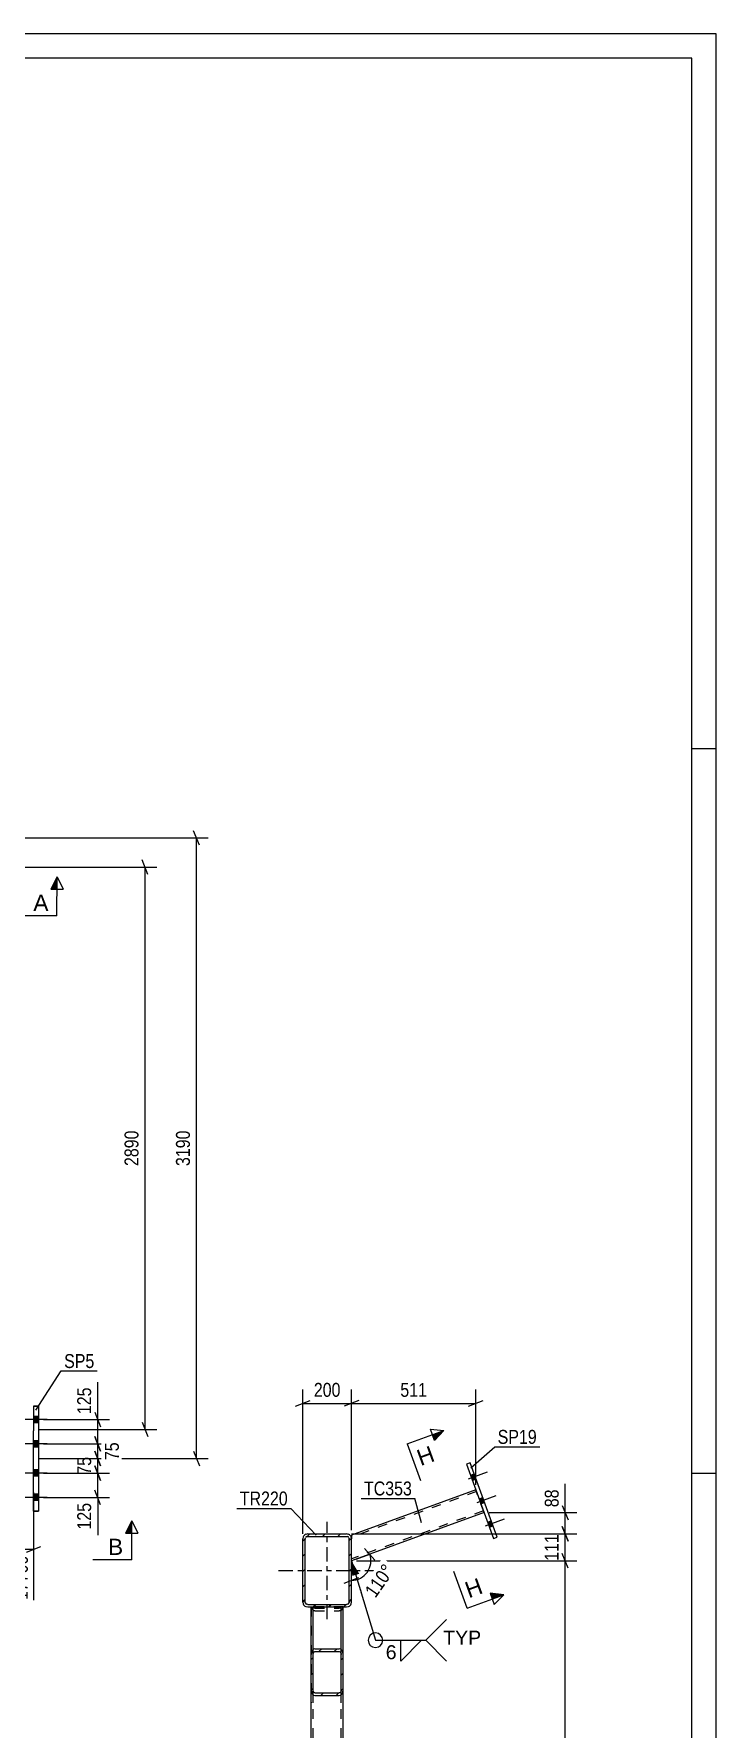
# Model space of a CAD drawing. Header units: millimetres. Extents: x -107 to 734, y -429 to 165.
# Drawn here: x 594.3 to 734.4, y -183.2 to 165.3 of the extents above; entities that cross this region are included whole.
import ezdxf

# ---------------------------------------------------------------- set-up
doc = ezdxf.new("R2010")
doc.units = ezdxf.units.MM
doc.linetypes.add('DXK_LINE_DOT2', pattern=[3.9198, 1.9599, -1.9599])
doc.linetypes.add('DXK_LINE_DOT3', pattern=[5.9187, 2.979, -0.9799, 0.9799, -0.9799])
doc.styles.add('Arial', font='ARIAL.TTF', dxfattribs={"height": 0.2})
doc.styles.add('Arial Narrow', font='ARIALN.TTF', dxfattribs={"height": 0.2})

# ---------------------------------------------------------------- blocks, each defined once
blk = doc.blocks.new('Unknown-761544594-1163')
at = {"color": 5, "linetype": 'Continuous'}
for p, q in [((734.4, 165.33), (-106.6, 165.33)), ((734.4, -428.67), (734.4, 165.33)), ((729.4, 160.33), (-101.6, 160.33)), ((729.4, -423.67), (729.4, 160.33)), ((734.4, 18.33), (729.4, 18.33)), ((734.4, -130.67), (729.4, -130.67))]:
    blk.add_line(p, q, dxfattribs=at)
blk = doc.blocks.new('Part-761544594-1842 - 1651')
at = {"color": 2, "linetype": 'Continuous'}
for p, q in [((594.2, -116.8), (595.2, -116.8)), ((594.2, -116.8), (594.2, -121.89)), ((595.2, -116.8), (595.2, -138.4)), ((594.2, -127.39), (594.2, -122.37)), ((594.2, -132.89), (594.2, -127.87)), ((594.2, -138.4), (594.2, -133.37)), ((595.2, -138.4), (594.2, -138.4))]:
    blk.add_line(p, q, dxfattribs=at)
at = {"color": 7, "linetype": 'DXK_LINE_DOT2'}
for p, q in [((595.2, -116.8), (594.2, -116.8)), ((594.2, -122.37), (594.2, -121.89)), ((594.2, -127.87), (594.2, -127.39)), ((594.2, -133.37), (594.2, -132.89)), ((594.2, -138.4), (595.2, -138.4))]:
    blk.add_line(p, q, dxfattribs=at)
blk = doc.blocks.new('Bolt-761544594-1756 - 1651')
at = {"linetype": 'Continuous'}
for points in [[(594.2, -118.94), (594.2, -120.26), (595.2, -120.26), (595.2, -118.94)], [(594.2, -118.94), (594.2, -120.26), (595.2, -120.26), (595.2, -118.94)], [(594.2, -118.94), (594.2, -120.26), (595.2, -120.26), (595.2, -118.94)], [(594.2, -123.94), (594.2, -125.26), (595.2, -125.26), (595.2, -123.94)], [(594.2, -123.94), (594.2, -125.26), (595.2, -125.26), (595.2, -123.94)], [(594.2, -129.94), (594.2, -131.26), (595.2, -131.26), (595.2, -129.94)], [(594.2, -129.94), (594.2, -131.26), (595.2, -131.26), (595.2, -129.94)], [(594.2, -134.94), (594.2, -136.26), (595.2, -136.26), (595.2, -134.94)], [(594.2, -134.94), (594.2, -136.26), (595.2, -136.26), (595.2, -134.94)], [(594.2, -134.94), (594.2, -136.26), (595.2, -136.26), (595.2, -134.94)]]:
    blk.add_hatch(color=1, dxfattribs=at).paths.add_polyline_path(points)
at = {"color": 1, "linetype": 'Continuous'}
for p, q in [((596.96, -119.6), (592.2, -119.6)), ((596.96, -119.6), (592.2, -119.6)), ((596.96, -119.6), (592.2, -119.6)), ((595.2, -118.94), (594.2, -118.94)), ((595.2, -118.94), (594.2, -118.94)), ((595.2, -118.94), (594.2, -118.94)), ((595.2, -120.26), (594.2, -120.26)), ((595.2, -120.26), (594.2, -120.26)), ((595.2, -120.26), (594.2, -120.26)), ((596.96, -124.6), (592.2, -124.6)), ((596.96, -124.6), (592.2, -124.6)), ((595.2, -123.94), (594.2, -123.94)), ((595.2, -123.94), (594.2, -123.94)), ((595.2, -125.26), (594.2, -125.26)), ((595.2, -125.26), (594.2, -125.26)), ((596.96, -130.6), (592.2, -130.6)), ((596.96, -130.6), (592.2, -130.6)), ((595.2, -129.94), (594.2, -129.94)), ((595.2, -129.94), (594.2, -129.94)), ((595.2, -131.26), (594.2, -131.26)), ((595.2, -131.26), (594.2, -131.26)), ((596.96, -135.6), (592.2, -135.6)), ((596.96, -135.6), (592.2, -135.6)), ((596.96, -135.6), (592.2, -135.6)), ((595.2, -134.94), (594.2, -134.94)), ((595.2, -134.94), (594.2, -134.94)), ((595.2, -134.94), (594.2, -134.94)), ((595.2, -136.26), (594.2, -136.26)), ((595.2, -136.26), (594.2, -136.26)), ((595.2, -136.26), (594.2, -136.26))]:
    blk.add_line(p, q, dxfattribs=at)
blk = doc.blocks.new('Part-761544594-12158 - 12129')
at = {"color": 2, "linetype": 'Continuous'}
for p, q in [((685.04, -134.04), (659.5, -143.33)), ((686.75, -138.73), (659.5, -148.65)), ((659.5, -143.33), (659.5, -144.11))]:
    blk.add_line(p, q, dxfattribs=at)
at = {"color": 7, "linetype": 'DXK_LINE_DOT2'}
for p, q in [((685.18, -134.41), (659.5, -143.76)), ((686.75, -138.73), (685.04, -134.04)), ((686.62, -138.36), (659.5, -148.23)), ((659.5, -143.33), (659.5, -143.58)), ((659.5, -148.65), (659.5, -144.11))]:
    blk.add_line(p, q, dxfattribs=at)
blk = doc.blocks.new('Part-761544594-12134 - 12129')
at = {"linetype": 'Continuous'}
h = blk.add_hatch(dxfattribs=at)
h.set_pattern_fill('', scale=0.7, style=0, pattern_type=0)
h.set_pattern_definition([(45, (651.202, -175.1943), (-1.57154, 1.57154), [])])
h.paths.add_polyline_path([(651.2, -167.9), (651.2, -175.19), (651.26, -175.64), (651.44, -176.02), (651.7, -176.27), (652, -176.36), (657, -176.36), (657.31, -176.27), (657.57, -176.02), (657.74, -175.64), (657.8, -175.19), (657.8, -167.9), (657.74, -167.45), (657.57, -167.07), (657.31, -166.82), (657, -166.73), (652, -166.73), (651.7, -166.82), (651.44, -167.07), (651.26, -167.45)])
h.paths.add_polyline_path([(651.72, -167.48), (651.85, -167.36), (652, -167.31), (657, -167.31), (657.16, -167.36), (657.28, -167.48), (657.37, -167.67), (657.4, -167.9), (657.4, -175.19), (657.37, -175.42), (657.28, -175.61), (657.16, -175.73), (657, -175.78), (652, -175.78), (651.85, -175.73), (651.72, -175.61), (651.63, -175.42), (651.6, -175.19), (651.6, -167.9), (651.63, -167.67)])
at = {"color": 2, "linetype": 'Continuous'}
for p, q in [((651.2, -167.9), (651.2, -158.11)), ((657.8, -167.9), (657.8, -158.11)), ((652, -166.73), (651.7, -166.82)), ((652, -166.73), (657, -166.73)), ((657.31, -166.82), (657, -166.73)), ((651.26, -167.45), (651.2, -167.9)), ((651.2, -175.19), (651.2, -167.9)), ((651.6, -167.9), (651.63, -167.67)), ((651.6, -175.19), (651.6, -167.9)), ((651.85, -167.36), (652, -167.31)), ((652, -167.31), (657, -167.31)), ((657, -167.31), (657.16, -167.36)), ((657.37, -167.67), (657.4, -167.9)), ((657.4, -175.19), (657.4, -167.9)), ((657.8, -167.9), (657.74, -167.45)), ((657.8, -175.19), (657.8, -167.9)), ((651.2, -175.19), (651.26, -175.64)), ((651.63, -175.42), (651.6, -175.19)), ((651.7, -176.27), (652, -176.36)), ((652, -175.78), (651.85, -175.73)), ((652, -175.78), (657, -175.78)), ((652, -176.36), (657, -176.36)), ((657.16, -175.73), (657, -175.78)), ((657, -176.36), (657.31, -176.27)), ((657.4, -175.19), (657.37, -175.42)), ((657.74, -175.64), (657.8, -175.19))]:
    blk.add_line(p, q, dxfattribs=at)
at = {"color": 7, "linetype": 'DXK_LINE_DOT2'}
for p, q in [((657.8, -158.11), (651.2, -158.11)), ((651.26, -158.22), (651.25, -158.11)), ((651.6, -175.19), (651.6, -158.11)), ((651.69, -158.11), (651.72, -158.19)), ((652, -158.94), (651.7, -158.85)), ((651.72, -158.19), (651.85, -158.31)), ((651.85, -158.31), (652, -158.36)), ((652, -158.36), (657, -158.36)), ((652, -158.94), (657, -158.94)), ((657, -158.36), (657.16, -158.31)), ((657.31, -158.85), (657, -158.94)), ((657.16, -158.31), (657.28, -158.19)), ((657.28, -158.19), (657.32, -158.11)), ((657.4, -175.19), (657.4, -158.11)), ((657.76, -158.11), (657.74, -158.22)), ((651.2, -175.19), (651.2, -167.9)), ((657.8, -175.19), (657.8, -167.9))]:
    blk.add_line(p, q, dxfattribs=at)
for centre, start, end in [((652.3, -157.98), 193.2949, 235.5336), ((656.71, -157.98), 304.4664, 346.7051)]:
    blk.add_arc(centre, 1.06, start, end, dxfattribs=at)
at = {"color": 2, "linetype": 'Continuous'}
for centre, radius, start, end in [((652.3, -167.69), 1.06, 124.4664, 166.7051), ((656.71, -167.69), 1.06, 13.2949, 55.5336), ((652.15, -167.79), 0.532, 124.4664, 166.7051), ((656.85, -167.79), 0.532, 13.2949, 55.5336), ((652.3, -175.4), 1.06, 193.2949, 235.5336), ((652.15, -175.3), 0.532, 193.2949, 235.5336), ((656.85, -175.3), 0.532, 304.4664, 346.7051), ((656.71, -175.4), 1.06, 304.4664, 346.7051)]:
    blk.add_arc(centre, radius, start, end, dxfattribs=at)
blk = doc.blocks.new('Part-761544594-12131 - 12129')
at = {"color": 7, "linetype": 'DXK_LINE_DOT2'}
for p, q in [((657.8, -158.11), (651.2, -158.11)), ((651.2, -158.11), (651.2, -177.85)), ((651.25, -158.11), (651.26, -158.22)), ((651.6, -177.85), (651.6, -158.11)), ((651.72, -158.19), (651.69, -158.11)), ((651.7, -158.85), (652, -158.94)), ((651.85, -158.31), (651.72, -158.19)), ((652, -158.36), (651.85, -158.31)), ((652, -158.36), (657, -158.36)), ((652, -158.94), (657, -158.94)), ((657.16, -158.31), (657, -158.36)), ((657, -158.94), (657.28, -158.86)), ((657.28, -158.19), (657.16, -158.31)), ((657.32, -158.11), (657.28, -158.19)), ((657.28, -158.86), (657.31, -158.85)), ((657.4, -177.85), (657.4, -158.11)), ((657.74, -158.22), (657.76, -158.11)), ((657.8, -177.85), (657.8, -158.11))]:
    blk.add_line(p, q, dxfattribs=at)
for centre, start, end in [((652.3, -157.98), 193.2949, 235.5336), ((656.71, -157.98), 304.4664, 346.7051)]:
    blk.add_arc(centre, 1.06, start, end, dxfattribs=at)
blk = doc.blocks.new('Part-761544594-12146 - 12129')
at = {"color": 7, "linetype": 'DXK_LINE_DOT2'}
for p, q in [((657.8, -158.11), (651.2, -158.11)), ((651.2, -175.19), (651.2, -158.11)), ((651.6, -302.61), (651.6, -158.11)), ((657.4, -302.61), (657.4, -158.11)), ((657.8, -175.19), (657.8, -158.11)), ((651.2, -302.61), (651.2, -285.53)), ((657.8, -302.61), (657.8, -285.53)), ((657.8, -302.61), (651.2, -302.61))]:
    blk.add_line(p, q, dxfattribs=at)
at = {"color": 2, "linetype": 'Continuous'}
for p, q in [((651.2, -285.53), (651.2, -175.19)), ((657.8, -285.53), (657.8, -175.19))]:
    blk.add_line(p, q, dxfattribs=at)
blk = doc.blocks.new('Part-761544594-12160 - 12129')
at = {"color": 2, "linetype": 'Continuous'}
for p, q in [((683.87, -128.48), (683.12, -128.75)), ((683.12, -128.75), (688.68, -144.02)), ((689.43, -143.75), (683.87, -128.48)), ((688.68, -144.02), (689.43, -143.75))]:
    blk.add_line(p, q, dxfattribs=at)
blk = doc.blocks.new('Part-761544594-12164 - 12129')
at = {"linetype": 'Continuous'}
h = blk.add_hatch(dxfattribs=at)
h.set_pattern_fill('', scale=0.7, style=0, pattern_type=0)
h.set_pattern_definition([(45, (649.502, -157.1146), (-1.57154, 1.57154), [])])
h.paths.add_polyline_path([(649.5, -144.11), (649.5, -157.11), (649.58, -157.5), (649.79, -157.82), (650.12, -158.04), (650.5, -158.11), (658.5, -158.11), (658.88, -158.04), (659.21, -157.82), (659.43, -157.5), (659.5, -157.11), (659.5, -144.11), (659.43, -143.73), (659.21, -143.41), (658.88, -143.19), (658.5, -143.11), (650.5, -143.11), (650.12, -143.19), (649.79, -143.41), (649.58, -143.73)])
h.paths.add_polyline_path([(650.15, -143.76), (650.31, -143.65), (650.5, -143.61), (658.5, -143.61), (658.69, -143.65), (658.86, -143.76), (658.96, -143.92), (659, -144.11), (659, -157.11), (658.96, -157.31), (658.86, -157.47), (658.69, -157.58), (658.5, -157.61), (650.5, -157.61), (650.31, -157.58), (650.15, -157.47), (650.04, -157.31), (650, -157.11), (650, -144.11), (650.04, -143.92)])
at = {"color": 7, "linetype": 'DXK_LINE_DOT3'}
for p, q in [((654.5, -160.61), (654.5, -140.61)), ((644.5, -150.61), (664.5, -150.61))]:
    blk.add_line(p, q, dxfattribs=at)
at = {"color": 2, "linetype": 'Continuous'}
for p, q in [((649.58, -143.73), (649.5, -144.11)), ((649.5, -157.11), (649.5, -144.11)), ((650, -144.11), (650.04, -143.92)), ((650, -157.11), (650, -144.11)), ((650.5, -143.11), (650.12, -143.19)), ((650.31, -143.65), (650.5, -143.61)), ((650.5, -143.11), (658.5, -143.11)), ((650.5, -143.61), (658.5, -143.61)), ((658.88, -143.19), (658.5, -143.11)), ((658.5, -143.61), (658.69, -143.65)), ((658.96, -143.92), (659, -144.11)), ((659, -157.11), (659, -144.11)), ((659.5, -144.11), (659.43, -143.73)), ((659.5, -157.11), (659.5, -144.11)), ((649.5, -157.11), (649.58, -157.5)), ((650.04, -157.31), (650, -157.11)), ((650.12, -158.04), (650.5, -158.11)), ((650.5, -157.61), (650.31, -157.58)), ((650.5, -157.61), (658.5, -157.61)), ((650.5, -158.11), (658.5, -158.11)), ((658.69, -157.58), (658.5, -157.61)), ((658.5, -158.11), (658.88, -158.04)), ((659, -157.11), (658.96, -157.31)), ((659.43, -157.5), (659.5, -157.11))]:
    blk.add_line(p, q, dxfattribs=at)
for centre, radius, start, end in [((650.5, -144.11), 1, 112.5, 157.5), ((650.5, -144.11), 0.5, 112.5, 157.5), ((658.5, -144.11), 0.5, 22.5, 67.5), ((658.5, -144.11), 1, 22.5, 67.5), ((650.5, -157.11), 1, 202.5, 247.5), ((650.5, -157.11), 0.5, 202.5, 247.5), ((658.5, -157.11), 0.5, 292.5, 337.5), ((658.5, -157.11), 1, 292.5, 337.5)]:
    blk.add_arc(centre, radius, start, end, dxfattribs=at)
blk = doc.blocks.new('Bolt-761544594-12229 - 12129')
at = {"linetype": 'Continuous'}
for points in [[(683.96, -131.05), (684.33, -132.09), (685.08, -131.81), (684.71, -130.78)], [(683.96, -131.05), (684.33, -132.09), (685.08, -131.81), (684.71, -130.78)], [(683.96, -131.05), (684.33, -132.09), (685.08, -131.81), (684.71, -130.78)], [(685.71, -135.87), (686.09, -136.9), (686.84, -136.63), (686.46, -135.59)], [(685.71, -135.87), (686.09, -136.9), (686.84, -136.63), (686.46, -135.59)], [(687.46, -140.68), (687.84, -141.72), (688.59, -141.44), (688.21, -140.41)], [(687.46, -140.68), (687.84, -141.72), (688.59, -141.44), (688.21, -140.41)], [(687.46, -140.68), (687.84, -141.72), (688.59, -141.44), (688.21, -140.41)]]:
    blk.add_hatch(color=1, dxfattribs=at).paths.add_polyline_path(points)
at = {"color": 1, "linetype": 'Continuous'}
for p, q in [((683.53, -131.79), (687.43, -130.37)), ((683.53, -131.79), (687.43, -130.37)), ((683.53, -131.79), (687.43, -130.37)), ((683.96, -131.05), (684.71, -130.78)), ((683.96, -131.05), (684.71, -130.78)), ((683.96, -131.05), (684.71, -130.78)), ((684.33, -132.09), (685.08, -131.81)), ((684.33, -132.09), (685.08, -131.81)), ((684.33, -132.09), (685.08, -131.81)), ((685.29, -136.61), (689.19, -135.19)), ((685.29, -136.61), (689.19, -135.19)), ((685.71, -135.87), (686.46, -135.59)), ((685.71, -135.87), (686.46, -135.59)), ((686.09, -136.9), (686.84, -136.63)), ((686.09, -136.9), (686.84, -136.63)), ((687.04, -141.42), (690.94, -140)), ((687.04, -141.42), (690.94, -140)), ((687.04, -141.42), (690.94, -140)), ((687.46, -140.68), (688.21, -140.41)), ((687.46, -140.68), (688.21, -140.41)), ((687.46, -140.68), (688.21, -140.41)), ((687.84, -141.72), (688.59, -141.44)), ((687.84, -141.72), (688.59, -141.44)), ((687.84, -141.72), (688.59, -141.44))]:
    blk.add_line(p, q, dxfattribs=at)
blk = doc.blocks.new('StraightDimension-761544594-9168 - 1651')
at = {"color": 7, "linetype": 'Continuous'}
for p, q in [((595.2, -127.6), (609.76, -127.6)), ((606.76, -126.1), (607.96, -129.1)), ((607.36, -130.6), (607.36, -127.6)), ((596.2, -130.6), (609.76, -130.6)), ((607.96, -132.1), (606.76, -129.1))]:
    blk.add_line(p, q, dxfattribs=at)
at = {"color": 0}
blk.add_wipeout([(606.61, -126.67), (602.41, -126.67), (602.41, -131.53), (606.61, -131.53)], dxfattribs=at)
at = {"color": 3, "style": 'Arial Narrow'}
blk.add_text('75', height=2.863, rotation=90.0002, dxfattribs=at).set_placement((606.01, -130.93))
blk = doc.blocks.new('StraightDimension-761544594-9169 - 1651')
at = {"color": 7, "linetype": 'Continuous'}
for p, q in [((596.2, -130.6), (609.76, -130.6)), ((606.76, -129.1), (607.96, -132.1)), ((607.36, -135.6), (607.36, -130.6)), ((596.2, -135.6), (609.76, -135.6)), ((607.96, -137.1), (606.76, -134.1))]:
    blk.add_line(p, q, dxfattribs=at)
at = {"color": 0}
blk.add_wipeout([(606.61, -136.12), (602.41, -136.12), (602.41, -142.81), (606.61, -142.81)], dxfattribs=at)
at = {"color": 7, "linetype": 'Continuous'}
blk.add_line((607.36, -135.6), (607.36, -143.33), dxfattribs=at)
blk.add_line((607.36, -135.6), (607.36, -143.33), dxfattribs=at)
at = {"color": 3, "style": 'Arial Narrow'}
blk.add_text('125', height=2.863, rotation=90.0002, dxfattribs=at).set_placement((606.01, -142.21))
blk = doc.blocks.new('StraightDimension-761544594-3221 - 1651')
at = {"color": 7, "linetype": 'Continuous'}
for p, q in [((575.54, -6), (619.48, -6)), ((617.68, -7.5), (616.48, -4.5)), ((617.08, -121.6), (617.08, -6)), ((595.2, -121.6), (619.48, -121.6)), ((616.48, -120.1), (617.68, -123.1))]:
    blk.add_line(p, q, dxfattribs=at)
at = {"color": 0}
blk.add_wipeout([(616.33, -59.54), (612.13, -59.54), (612.13, -68.06), (616.33, -68.06)], dxfattribs=at)
at = {"color": 3, "style": 'Arial Narrow'}
blk.add_text('2890', height=2.863, rotation=90.0002, dxfattribs=at).set_placement((615.73, -67.46))
blk = doc.blocks.new('StraightDimension-761544594-2819 - 1651')
at = {"color": 7, "linetype": 'Continuous'}
for p, q in [((576.54, 0), (630.05, 0)), ((628.25, -1.5), (627.05, 1.5)), ((627.65, -127.6), (627.65, 0)), ((596.2, -127.6), (630.05, -127.6)), ((627.05, -126.1), (628.25, -129.1))]:
    blk.add_line(p, q, dxfattribs=at)
at = {"color": 0}
blk.add_wipeout([(626.9, -59.54), (622.7, -59.54), (622.7, -68.06), (626.9, -68.06)], dxfattribs=at)
at = {"color": 3, "style": 'Arial Narrow'}
blk.add_text('3190', height=2.863, rotation=90.0002, dxfattribs=at).set_placement((626.3, -67.46))
blk = doc.blocks.new('StraightDimension-761544594-9166 - 1651')
at = {"color": 7, "linetype": 'Continuous'}
for p, q in [((606.76, -118.1), (607.96, -121.1)), ((596.2, -119.6), (609.76, -119.6)), ((607.36, -124.6), (607.36, -119.6)), ((596.2, -124.6), (609.76, -124.6)), ((607.96, -126.1), (606.76, -123.1))]:
    blk.add_line(p, q, dxfattribs=at)
at = {"color": 0}
blk.add_wipeout([(606.61, -112.39), (602.41, -112.39), (602.41, -119.07), (606.61, -119.07)], dxfattribs=at)
at = {"color": 7, "linetype": 'Continuous'}
blk.add_line((607.36, -119.6), (607.36, -111.87), dxfattribs=at)
blk.add_line((607.36, -119.6), (607.36, -111.87), dxfattribs=at)
at = {"color": 3, "style": 'Arial Narrow'}
blk.add_text('125', height=2.863, rotation=90.0002, dxfattribs=at).set_placement((606.01, -118.47))
blk = doc.blocks.new('StraightDimension-761544594-9167 - 1651')
at = {"color": 7, "linetype": 'Continuous'}
for p, q in [((596.2, -124.6), (610.21, -124.6)), ((606.76, -123.1), (607.96, -126.1)), ((607.36, -127.6), (607.36, -124.6)), ((595.2, -127.6), (610.21, -127.6)), ((607.96, -129.1), (606.76, -126.1))]:
    blk.add_line(p, q, dxfattribs=at)
at = {"color": 0}
blk.add_wipeout([(612.31, -123.67), (608.11, -123.67), (608.11, -128.53), (612.31, -128.53)], dxfattribs=at)
at = {"color": 3, "style": 'Arial Narrow'}
blk.add_text('75', height=2.863, rotation=90.0002, dxfattribs=at).set_placement((611.71, -127.93))
blk = doc.blocks.new('StraightDimension-761544594-9654 - 1651')
at = {"color": 7, "linetype": 'Continuous'}
for p, q in [((552.36, -122.6), (552.36, -156.7)), ((594.2, -134.6), (594.2, -156.7)), ((553.86, -145.66), (550.86, -146.86)), ((552.36, -146.26), (594.2, -146.26)), ((592.7, -146.86), (595.7, -145.66))]:
    blk.add_line(p, q, dxfattribs=at)
at = {"color": 0}
blk.add_wipeout([(577.54, -145.51), (577.54, -141.31), (569.02, -141.31), (569.02, -145.51)], dxfattribs=at)
at = {"color": 0, "linetype": 'Continuous'}
blk.add_wipeout([(593.6, -146.96), (589.4, -146.96), (589.4, -157.3), (593.6, -157.3)], dxfattribs=at)
at = {"color": 3, "style": 'Arial Narrow'}
blk.add_text('2291', height=2.863, dxfattribs=at).set_placement((569.62, -144.91))
at = {"color": 3, "linetype": 'Continuous', "style": 'Arial Narrow'}
blk.add_text('17700', height=2.863, rotation=90.0002, dxfattribs=at).set_placement((593, -156.7))
blk = doc.blocks.new('StraightDimension-761544594-12607 - 12129')
at = {"color": 7, "linetype": 'Continuous'}
for p, q in [((702.81, -141.61), (704.01, -144.61)), ((659.5, -143.11), (705.81, -143.11)), ((703.41, -148.65), (703.41, -143.11)), ((660.5, -148.65), (705.81, -148.65)), ((704.01, -150.15), (702.81, -147.15))]:
    blk.add_line(p, q, dxfattribs=at)
at = {"color": 0}
blk.add_wipeout([(702.66, -142.54), (698.46, -142.54), (698.46, -149.23), (702.66, -149.23)], dxfattribs=at)
at = {"color": 3, "style": 'Arial Narrow'}
blk.add_text('111', height=2.863, rotation=90.0002, dxfattribs=at).set_placement((702.06, -148.63))
blk = doc.blocks.new('StraightDimension-761544594-12606 - 12129')
at = {"color": 7, "linetype": 'Continuous'}
for p, q in [((687.75, -138.73), (705.81, -138.73)), ((702.81, -137.23), (704.01, -140.23)), ((703.41, -143.11), (703.41, -138.73)), ((704.01, -144.61), (702.81, -141.61)), ((659.5, -143.11), (705.81, -143.11))]:
    blk.add_line(p, q, dxfattribs=at)
at = {"color": 0}
blk.add_wipeout([(702.66, -133.35), (698.46, -133.35), (698.46, -138.21), (702.66, -138.21)], dxfattribs=at)
at = {"color": 7, "linetype": 'Continuous'}
blk.add_line((703.41, -138.73), (703.41, -132.83), dxfattribs=at)
blk.add_line((703.41, -138.73), (703.41, -132.83), dxfattribs=at)
at = {"color": 3, "style": 'Arial Narrow'}
blk.add_text('88', height=2.863, rotation=90.0002, dxfattribs=at).set_placement((702.06, -137.61))
blk = doc.blocks.new('StraightDimension-761544594-12548 - 12129')
at = {"color": 7, "linetype": 'Continuous'}
for p, q in [((659.5, -142.33), (659.5, -113.41)), ((685.04, -133.04), (685.04, -113.41)), ((661, -115.66), (658, -116.86)), ((659.5, -116.26), (685.04, -116.26)), ((683.54, -116.86), (686.54, -115.66))]:
    blk.add_line(p, q, dxfattribs=at)
at = {"color": 0}
blk.add_wipeout([(675.61, -115.51), (675.61, -111.31), (668.93, -111.31), (668.93, -115.51)], dxfattribs=at)
at = {"color": 3, "style": 'Arial Narrow'}
blk.add_text('511', height=2.863, dxfattribs=at).set_placement((669.53, -114.91))
blk = doc.blocks.new('StraightDimension-761544594-12549 - 12129')
at = {"color": 7, "linetype": 'Continuous'}
for p, q in [((649.5, -143.11), (649.5, -113.41)), ((659.5, -142.33), (659.5, -113.41)), ((648, -116.86), (651, -115.66)), ((649.5, -116.26), (659.5, -116.26)), ((661, -115.66), (658, -116.86))]:
    blk.add_line(p, q, dxfattribs=at)
at = {"color": 0}
blk.add_wipeout([(657.84, -115.51), (657.84, -111.31), (651.16, -111.31), (651.16, -115.51)], dxfattribs=at)
at = {"color": 3, "style": 'Arial Narrow'}
blk.add_text('200', height=2.863, dxfattribs=at).set_placement((651.76, -114.91))
blk = doc.blocks.new('StraightDimension-761544594-12608 - 12129')
at = {"color": 7, "linetype": 'Continuous'}
for p, q in [((660.5, -148.65), (705.81, -148.65)), ((704.01, -150.15), (702.81, -147.15)), ((703.41, -311.8), (703.41, -148.65)), ((674.6, -311.8), (705.81, -311.8)), ((702.81, -310.3), (704.01, -313.3))]:
    blk.add_line(p, q, dxfattribs=at)
at = {"color": 0}
blk.add_wipeout([(702.66, -225.97), (698.46, -225.97), (698.46, -234.48), (702.66, -234.48)], dxfattribs=at)
at = {"color": 3, "style": 'Arial Narrow'}
blk.add_text('3263', height=2.863, rotation=90.0002, dxfattribs=at).set_placement((702.06, -233.88))
blk = doc.blocks.new('AngleDimension-761544594-12657 - 12129')
at = {"color": 7, "linetype": 'Continuous'}
for p, q in [((662.16, -146.09), (664.32, -148.5)), ((663.24, -147.29), (659.5, -148.65)), ((659.5, -152.63), (659.5, -148.65)), ((660.44, -148.31), (663.24, -147.29)), ((658, -153.23), (661, -152.03))]:
    blk.add_line(p, q, dxfattribs=at)
blk.add_arc((659.5, -148.65), 3.98, 270, 20, dxfattribs=at)
at = {"color": 0}
blk.add_wipeout([(669.31, -150.47), (665.87, -148.06), (661.12, -154.84), (664.56, -157.25)], dxfattribs=at)
at = {"color": 3, "style": 'Arial Narrow'}
blk.add_text('110°', height=2.863, rotation=54.9982, dxfattribs=at).set_placement((664.41, -156.42))
blk = doc.blocks.new('Mark-761544594-1838 - 1651')
at = {"color": 0}
blk.add_wipeout([(606.67, -108.99), (606.67, -105.99), (600.46, -105.99), (600.46, -108.99)], dxfattribs=at)
blk.add_wipeout([(606.67, -108.99), (606.67, -105.99), (600.46, -105.99), (600.46, -108.99)], dxfattribs=at)
at = {"color": 30, "linetype": 'Continuous'}
for p, q in [((594.67, -117.64), (599.86, -109.59)), ((599.86, -109.59), (607.27, -109.59))]:
    blk.add_line(p, q, dxfattribs=at)
at = {"color": 3, "style": 'Arial Narrow'}
blk.add_text('SP5', height=2.863, dxfattribs=at).set_placement((600.46, -108.99))
blk = doc.blocks.new('SectionMark-761544594-3267 - 1651')
at = {"color": 6, "linetype": 'Continuous'}
for p, q in [((614.34, -148.43), (614.34, -140.43)), ((614.34, -140.43), (615.59, -142.93))]:
    blk.add_line(p, q, dxfattribs=at)
at = {"color": 0, "linetype": 'Continuous'}
blk.add_wipeout([(612.59, -147.43), (612.59, -143.93), (609.48, -143.93), (609.48, -147.43)], dxfattribs=at)
at = {"linetype": 'Continuous'}
blk.add_hatch(color=6, dxfattribs=at).paths.add_polyline_path([(614.34, -142.93), (613.09, -142.93), (614.34, -140.43)])
at = {"color": 6, "linetype": 'Continuous'}
for p, q in [((614.34, -140.43), (613.09, -142.93)), ((613.09, -142.93), (615.59, -142.93)), ((614.34, -148.43), (606.34, -148.43))]:
    blk.add_line(p, q, dxfattribs=at)
at = {"color": 3, "linetype": 'Continuous', "style": 'Arial'}
blk.add_text('B', height=3.34, dxfattribs=at).set_placement((609.48, -147.43))
blk = doc.blocks.new('SectionMark-761544594-3269 - 1651')
at = {"color": 6, "linetype": 'Continuous'}
for p, q in [((598.99, -16), (599, -8)), ((599, -8), (600.25, -10.51))]:
    blk.add_line(p, q, dxfattribs=at)
at = {"color": 0, "linetype": 'Continuous'}
blk.add_wipeout([(597.24, -15), (597.25, -11.5), (594.14, -11.5), (594.13, -15)], dxfattribs=at)
at = {"linetype": 'Continuous'}
blk.add_hatch(color=6, dxfattribs=at).paths.add_polyline_path([(599, -10.5), (597.75, -10.5), (599, -8)])
at = {"color": 6, "linetype": 'Continuous'}
for p, q in [((599, -8), (597.75, -10.5)), ((597.75, -10.5), (600.25, -10.51)), ((598.99, -16), (590.99, -16))]:
    blk.add_line(p, q, dxfattribs=at)
at = {"color": 3, "linetype": 'Continuous', "style": 'Arial'}
blk.add_text('A', height=3.34, rotation=-0.063, dxfattribs=at).set_placement((594.13, -15))
blk = doc.blocks.new('SectionMark-761544594-14294 - 12129')
at = {"color": 6, "linetype": 'Continuous'}
for p, q in [((675.7, -121.54), (678.48, -121.86)), ((690.77, -155.61), (688.84, -157.64))]:
    blk.add_line(p, q, dxfattribs=at)
at = {"color": 0, "linetype": 'Continuous'}
for points in [[(676.87, -128.03), (675.67, -124.74), (672.5, -125.89), (673.7, -129.18)], [(686.76, -155.21), (685.56, -151.92), (682.39, -153.07), (683.59, -156.36)]]:
    blk.add_wipeout(points, dxfattribs=at)
at = {"linetype": 'Continuous'}
for points in [[(676.56, -123.89), (676.13, -122.71), (678.48, -121.86)], [(688.42, -156.46), (687.99, -155.29), (690.77, -155.61)]]:
    blk.add_hatch(color=6, dxfattribs=at).paths.add_polyline_path(points)
at = {"color": 6, "linetype": 'Continuous'}
for p, q in [((670.96, -124.59), (678.48, -121.86)), ((676.56, -123.89), (675.7, -121.54)), ((678.48, -121.86), (676.56, -123.89)), ((670.96, -124.59), (673.7, -132.11)), ((683.25, -158.35), (680.51, -150.83)), ((683.25, -158.35), (690.77, -155.61)), ((690.77, -155.61), (687.99, -155.29)), ((687.99, -155.29), (688.84, -157.64))]:
    blk.add_line(p, q, dxfattribs=at)
at = {"color": 3, "linetype": 'Continuous', "style": 'Arial'}
for p in [(673.7, -129.18), (683.59, -156.36)]:
    blk.add_text('H', height=3.34, rotation=20.002, dxfattribs=at).set_placement(p)
blk = doc.blocks.new('Mark-761544594-12673 - 12129')
at = {"color": 0}
blk.add_wipeout([(697.57, -124.58), (697.57, -121.58), (689.53, -121.58), (689.53, -124.58)], dxfattribs=at)
blk.add_wipeout([(697.57, -124.58), (697.57, -121.58), (689.53, -121.58), (689.53, -124.58)], dxfattribs=at)
at = {"color": 30, "linetype": 'Continuous'}
for p, q in [((684.03, -129.49), (688.93, -125.18)), ((688.93, -125.18), (698.17, -125.18))]:
    blk.add_line(p, q, dxfattribs=at)
at = {"color": 3, "style": 'Arial Narrow'}
blk.add_text('SP19', height=2.863, dxfattribs=at).set_placement((689.53, -124.58))
blk = doc.blocks.new('WeldMark-761544594-12707 - 12129')
at = {"linetype": 'Continuous'}
blk.add_hatch(color=30, dxfattribs=at).paths.add_polyline_path([(659.65, -151.74), (659.5, -148.65), (661.09, -151.31)])
at = {"color": 30, "linetype": 'Continuous'}
blk.add_line((659.5, -148.65), (664.43, -164.96), dxfattribs=at)
at = {"color": 3, "linetype": 'Continuous'}
for q in [(679.04, -160.67), (679.04, -169.24)]:
    blk.add_line((674.75, -164.96), q, dxfattribs=at)
blk.add_arc((664.43, -164.96), 1.5, 90, 270, dxfattribs=at)
at = {"color": 0}
blk.add_wipeout([(668.95, -169.06), (668.95, -165.66), (666.33, -165.66), (666.33, -169.06)], dxfattribs=at)
at = {"color": 30, "linetype": 'Continuous'}
blk.add_line((664.43, -164.96), (674.75, -164.96), dxfattribs=at)
at = {"color": 3, "linetype": 'Continuous'}
for p, q in [((669.61, -164.96), (673.9, -164.96)), ((673.9, -164.96), (669.61, -169.24)), ((669.61, -169.24), (669.61, -164.96))]:
    blk.add_line(p, q, dxfattribs=at)
blk.add_arc((664.43, -164.96), 1.5, 270, 90, dxfattribs=at)
at = {"color": 3, "style": 'Arial'}
blk.add_text('6', height=2.87, dxfattribs=at).set_placement((666.53, -168.86))
at = {"color": 0, "linetype": 'Continuous'}
blk.add_wipeout([(686.13, -165.86), (686.13, -162.86), (678.35, -162.86), (678.35, -165.86)], dxfattribs=at)
blk.add_wipeout([(686.13, -165.86), (686.13, -162.86), (678.35, -162.86), (678.35, -165.86)], dxfattribs=at)
at = {"color": 3, "linetype": 'Continuous', "style": 'Arial'}
blk.add_text('TYP', height=2.865, dxfattribs=at).set_placement((678.35, -165.86))
blk = doc.blocks.new('Mark-761544594-12667 - 12129')
at = {"color": 0}
blk.add_wipeout([(671.92, -135.19), (671.92, -132.19), (662.06, -132.19), (662.06, -135.19)], dxfattribs=at)
blk.add_wipeout([(671.92, -135.19), (671.92, -132.19), (662.06, -132.19), (662.06, -135.19)], dxfattribs=at)
at = {"color": 30, "linetype": 'Continuous'}
for p in [(661.46, -135.79), (673.9, -140.85)]:
    blk.add_line(p, (672.52, -135.79), dxfattribs=at)
at = {"color": 3, "style": 'Arial Narrow'}
blk.add_text('TC353', height=2.863, dxfattribs=at).set_placement((662.06, -135.19))
blk = doc.blocks.new('Mark-761544594-12679 - 12129')
at = {"color": 0}
blk.add_wipeout([(646.42, -137.25), (646.42, -134.25), (636.55, -134.25), (636.55, -137.25)], dxfattribs=at)
blk.add_wipeout([(646.42, -137.25), (646.42, -134.25), (636.55, -134.25), (636.55, -137.25)], dxfattribs=at)
at = {"color": 30, "linetype": 'Continuous'}
for p in [(635.95, -137.85), (652.26, -143.36)]:
    blk.add_line(p, (647.02, -137.85), dxfattribs=at)
at = {"color": 3, "style": 'Arial Narrow'}
blk.add_text('TR220', height=2.863, dxfattribs=at).set_placement((636.55, -137.25))

msp = doc.modelspace()

# ---------------------------------------------------------------- block references
for name in ['Unknown-761544594-1163', 'Part-761544594-1842 - 1651', 'Bolt-761544594-1756 - 1651', 'Part-761544594-12160 - 12129', 'Bolt-761544594-12229 - 12129', 'Part-761544594-12158 - 12129', 'Part-761544594-12164 - 12129', 'Part-761544594-12134 - 12129', 'Part-761544594-12131 - 12129', 'Part-761544594-12146 - 12129']:
    msp.add_blockref(name, (0, 0))

# ---------------------------------------------------------------- next in the draw order: block references
for name in ['StraightDimension-761544594-3221 - 1651', 'StraightDimension-761544594-9168 - 1651', 'StraightDimension-761544594-12607 - 12129']:
    msp.add_blockref(name, (0, 0))

# ---------------------------------------------------------------- next in the draw order: block references
for name in ['StraightDimension-761544594-9169 - 1651', 'StraightDimension-761544594-12606 - 12129', 'StraightDimension-761544594-12608 - 12129']:
    msp.add_blockref(name, (0, 0))

# ---------------------------------------------------------------- next in the draw order: block references
for name in ['StraightDimension-761544594-2819 - 1651', 'StraightDimension-761544594-12548 - 12129', 'AngleDimension-761544594-12657 - 12129']:
    msp.add_blockref(name, (0, 0))

# ---------------------------------------------------------------- next in the draw order: block references
for name in ['SectionMark-761544594-3269 - 1651', 'StraightDimension-761544594-12549 - 12129', 'StraightDimension-761544594-9166 - 1651', 'SectionMark-761544594-14294 - 12129']:
    msp.add_blockref(name, (0, 0))

# ---------------------------------------------------------------- next in the draw order: block references
for name in ['Mark-761544594-1838 - 1651', 'Mark-761544594-12673 - 12129', 'StraightDimension-761544594-9167 - 1651', 'Mark-761544594-12667 - 12129', 'Mark-761544594-12679 - 12129', 'WeldMark-761544594-12707 - 12129']:
    msp.add_blockref(name, (0, 0))

# ---------------------------------------------------------------- next in the draw order: block references
msp.add_blockref('StraightDimension-761544594-9654 - 1651', (0, 0))

# ---------------------------------------------------------------- next in the draw order: block references
msp.add_blockref('SectionMark-761544594-3267 - 1651', (0, 0))

doc.saveas('drawing.dxf')
